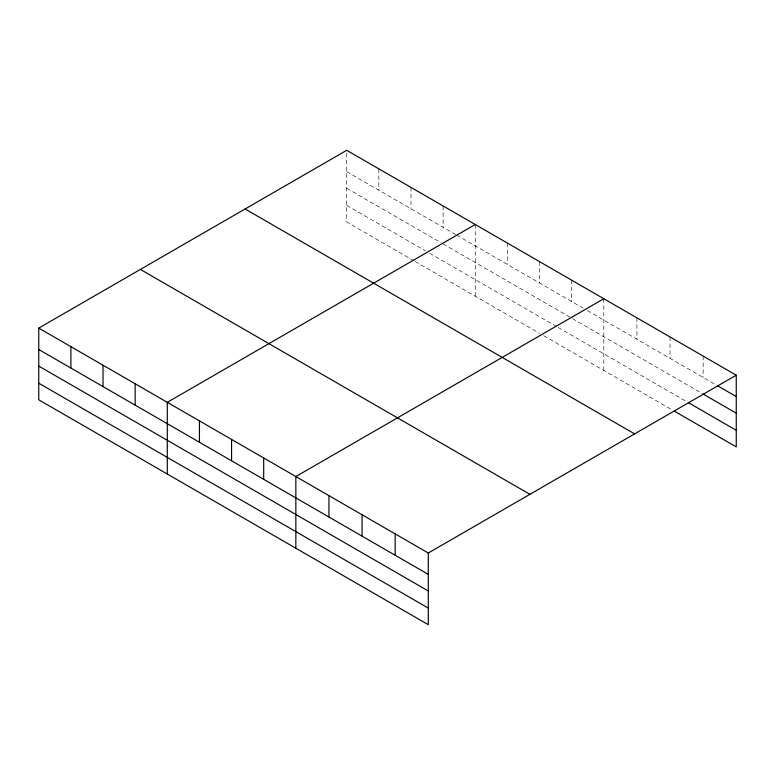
<?xml version="1.0" encoding="UTF-8"?>
<svg xmlns="http://www.w3.org/2000/svg" width="775" height="775" viewBox="0 0 775 775"><rect width="100%" height="100%" fill="white"/><g stroke="black" fill="none" stroke-linecap="round" stroke-linejoin="round"><path stroke-width="0.58" stroke-dasharray="3.88 2.91" d="M414.102 260.904L346.716 221.999L346.716 150.302M346.716 171.672L455.564 234.515M456.601 235.116L583.071 308.13M587.217 310.523L715.558 384.623M346.716 188.277L441.052 242.74M443.126 243.941L702.102 393.458M346.716 205.394L425.504 250.877M429.65 253.27L557.157 326.885M558.194 327.486L686.582 401.615M415.138 261.495L539.536 333.318M543.682 335.711L672.099 409.859M703.138 356.083L703.138 377.454M670.026 336.97L670.026 358.331M636.914 317.857L636.914 339.218M603.812 298.733L603.812 370.431M571.669 280.182L571.669 301.552M539.536 261.63L539.536 282.991M507.402 243.079L507.402 264.44M475.259 224.517L475.259 296.215M443.126 205.966L443.126 227.337M410.992 187.414L410.992 208.775M378.849 168.863L378.849 190.224"/><path stroke-width="1.16" d="M38.75 328.106L428.284 553.001L428.284 624.698L38.75 399.803L38.75 328.106L346.716 150.302L736.25 375.197L736.25 446.894L674.173 411.05M475.259 224.517L167.293 402.322L167.293 474.019M603.812 298.733L295.847 476.538L295.847 548.235M428.284 553.001L736.25 375.197M717.621 385.814L736.25 396.567M703.138 394.058L736.25 413.172M688.655 402.806L736.25 430.29M245.084 208.979L634.618 433.874M140.382 269.429L529.916 494.324M38.75 349.477L428.284 574.372M38.75 366.081L428.284 590.976M38.75 383.189L428.284 608.084M395.173 533.888L395.173 555.249M362.061 514.774L362.061 536.135M328.949 495.651L328.949 517.022M263.703 457.986L263.703 479.347M231.57 439.435L231.57 460.796M199.437 420.873L199.437 442.244M135.16 383.77L135.16 405.131M103.027 365.219L103.027 386.58M70.883 346.657L70.883 368.028"/></g></svg>
